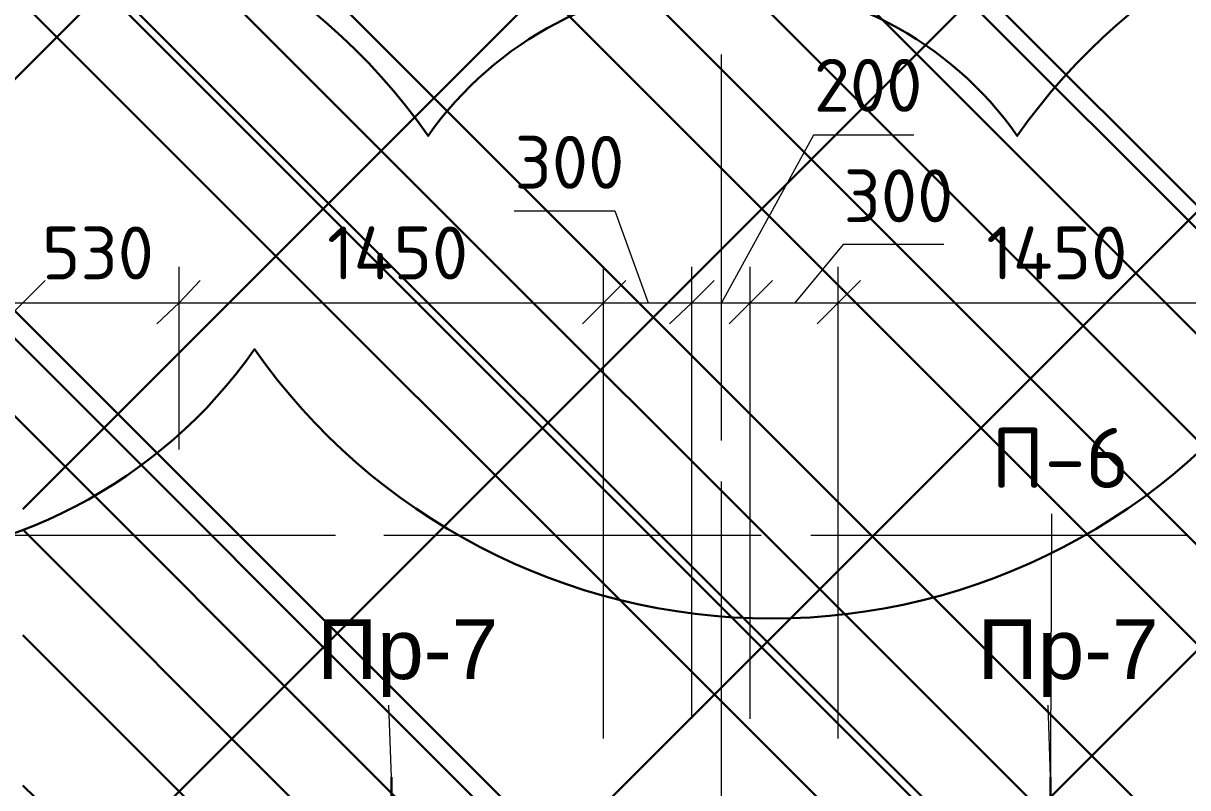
# Model space of a CAD drawing. Header units: millimetres. Extents: x -84737 to 172119, y -43083 to 59399.
# Drawn here: x 109623 to 113594, y 42883 to 45489 of the extents above; entities that cross this region are included whole.
import ezdxf

# ---------------------------------------------------------------- set-up
doc = ezdxf.new("R2010")
doc.units = ezdxf.units.MM
for name, color, linetype, lineweight in [('19) Краска ПТ-5 потолок', 161, 'Continuous', 30), ('22) Шпакл. баз. фин. Потолок', 102, 'Continuous', 30), ('5) Затарка материала', 160, 'Continuous', 30), ('6) Уборка мусора', 20, 'Continuous', 30)]:
    doc.layers.add(name, color=color, linetype=linetype, lineweight=lineweight)
doc.layers.add('PDF _Геометрия', color=7, linetype='Continuous')
doc.layers.add('PDF _Текст', color=7, linetype='Continuous')
doc.styles.add('PDF GOSTCommon', font='arial.ttf')
doc.styles.add('PDF ISOCPEUR', font='isocpeur.ttf')

msp = doc.modelspace()

# ---------------------------------------------------------------- hatches: boundary and pattern name
at = {"layer": '19) Краска ПТ-5 потолок'}
h = msp.add_hatch(dxfattribs=at)
h.set_pattern_fill('ANSI34', color=256, scale=80, angle=90)
h.paths.add_polyline_path([(109621.7, 46343.9), (98001.6, 46343.9), (98001.6, 44426.3), (100380.7, 44426.3), (100380.7, 43846.3), (109621.7, 43846.3)])
h.paths.add_polyline_path([(114379.8, 46343.9), (112098.1, 46343.9), (109621.7, 46343.9), (109621.7, 42847.3), (114379.8, 42847.3)])
h.paths.add_polyline_path([(122308.6, 46343.9), (114379.8, 46343.9), (114379.8, 43846.3), (122308.6, 43846.3)])
h.paths.add_polyline_path([(114802.6, 49046.7), (112098.1, 49044.7), (112098.1, 46343.9), (114802.6, 46345.9)])
h.paths.add_polyline_path([(133652.4, 46343.9), (127578.9, 46343.9), (122499.1, 46343.9), (122499.1, 43846.3), (133652.4, 43846.3)])
h.paths.add_polyline_path([(129055.3, 48363.1), (129052, 48363.1), (129052, 49044.7), (127578.9, 49044.7), (127578.9, 46343.9), (129055.3, 46343.9)])
at = {"layer": '22) Шпакл. баз. фин. Потолок'}
h = msp.add_hatch(dxfattribs=at)
h.set_pattern_fill('ANSI37', color=256, scale=333)
h.paths.add_polyline_path([(109621.7, 46343.9), (98001.6, 46343.9), (98001.6, 44426.3), (100380.7, 44426.3), (100380.7, 43846.3), (109621.7, 43846.3)])
h.paths.add_polyline_path([(114379.8, 46343.9), (112098.1, 46343.9), (109621.7, 46343.9), (109621.7, 42847.3), (114379.8, 42847.3)])
h.paths.add_polyline_path([(122308.6, 46343.9), (114379.8, 46343.9), (114379.8, 43846.3), (122308.6, 43846.3)])
h.paths.add_polyline_path([(114802.6, 49046.7), (112098.1, 49044.7), (112098.1, 46343.9), (114802.6, 46345.9)])
h.paths.add_polyline_path([(133652.4, 46343.9), (127578.9, 46343.9), (122499.1, 46343.9), (122499.1, 43846.3), (133652.4, 43846.3)])
h.paths.add_polyline_path([(129055.3, 48363.1), (129052, 48363.1), (129052, 49044.7), (127578.9, 49044.7), (127578.9, 46343.9), (129055.3, 46343.9)])

# ---------------------------------------------------------------- linework, layer by layer
at = {"layer": '5) Затарка материала'}
msp.add_lwpolyline([(99314.4, 44378, -0.520567), (101734.5, 45105.5, -0.520567), (105003.6, 45105.5, -0.520567), (107528.6, 45105.5, -0.520567), (111004.1, 45105.5, -0.520567), (113012.9, 45105.5, -0.520567), (116458.1, 45105.5, -0.520567), (118261.5, 45105.5, -0.520567), (120629.8, 45105.5, -0.520567), (122573.5, 45105.5, -0.520567), (124704.9, 45105.5, -0.520567), (127548, 45105.5, -0.520567), (129496.9, 45105.5, -0.520567), (131290, 44387.5, -0.520567), (128035.9, 44378, -0.520567), (125237.2, 44378, -0.520567), (122806.5, 44378, -0.520567), (120407, 44378, -0.520567), (117337.7, 44378, -0.520567), (113939.2, 44378, -0.520567), (110412, 44378, -0.520567), (107609.1, 44378, -0.520567), (104462.1, 44378, -0.520567), (101592.8, 44378, -0.520567)], format="xyb", close=True, dxfattribs=at)
at = {"layer": '6) Уборка мусора'}
msp.add_lwpolyline([(99314.4, 44378, -0.520567), (101734.5, 45105.5, -0.520567), (105003.6, 45105.5, -0.520567), (107528.6, 45105.5, -0.520567), (111004.1, 45105.5, -0.520567), (113012.9, 45105.5, -0.520567), (116458.1, 45105.5, -0.520567), (118261.5, 45105.5, -0.520567), (120629.8, 45105.5, -0.520567), (122573.5, 45105.5, -0.520567), (124704.9, 45105.5, -0.520567), (127548, 45105.5, -0.520567), (129496.9, 45105.5, -0.520567), (131290, 44387.5, -0.520567), (128035.9, 44378, -0.520567), (125237.2, 44378, -0.520567), (122806.5, 44378, -0.520567), (120407, 44378, -0.520567), (117337.7, 44378, -0.520567), (113939.2, 44378, -0.520567), (110412, 44378, -0.520567), (107609.1, 44378, -0.520567), (104462.1, 44378, -0.520567), (101592.8, 44378, -0.520567)], format="xyb", close=True, dxfattribs=at)
at = {"layer": 'PDF _Геометрия', "lineweight": 9}
for points in [[(112004.6, 44379.7), (112004.6, 45382.9)], [(112004.6, 45264.4), (112004.6, 45319.4)], [(112660.7, 45107.8), (112317.8, 45107.8), (112004.6, 44536.3)], [(112004.6, 44066.4), (112004.6, 45065.4)], [(111297.6, 44849.5), (111640.5, 44849.5), (111754.8, 44536.3)], [(112762.3, 44735.3), (112419.4, 44735.3), (112254.3, 44536.3)], [(110154.7, 44036.8), (110154.7, 44536.3), (110154.7, 44659.1)], [(111602.4, 43050.5), (111602.4, 44536.3), (111602.4, 44659.1)], [(111903, 43118.2), (111903, 44536.3), (111903, 44659.1)], [(112101.9, 43118.2), (112101.9, 44536.3), (112101.9, 44659.1)], [(112402.5, 43050.5), (112402.5, 44536.3), (112402.5, 44659.1)], [(97883.1, 44536.3), (99322.3, 44536.3), (99402.8, 44536.3), (99724.5, 44536.3), (99804.9, 44536.3), (100304.4, 44536.3), (100384.8, 44536.3), (107301.6, 44536.3), (107991.6, 44536.3), (108118.6, 44536.3), (109066.8, 44536.3), (109621.4, 44536.3), (110154.7, 44536.3), (111602.4, 44536.3), (111903, 44536.3), (112101.9, 44536.3), (112402.5, 44536.3), (113854.4, 44536.3), (114502.1, 44536.3)], [(112004.6, 44129.9), (112004.6, 44180.7)], [(112004.6, 42927.7), (112004.6, 43926.7)], [(112004.6, 43812.4), (112004.6, 43863.2)], [(113126.3, 42745.7), (113130.6, 43816.7)], [(109401.2, 43744.7), (110400.2, 43744.7)], [(109689.1, 43744.7), (110688.1, 43744.7)], [(110603.4, 43744.7), (110654.2, 43744.7)], [(110853.2, 43744.7), (111856.4, 43744.7)], [(110887, 43744.7), (110942.1, 43744.7)], [(111141, 43744.7), (112140, 43744.7)], [(112055.4, 43744.7), (112106.2, 43744.7)], [(112309.3, 43744.7), (113308.3, 43744.7)], [(112339, 43744.7), (112394, 43744.7)], [(112593, 43744.7), (113592, 43744.7)], [(113507.3, 43744.7), (113562.3, 43744.7)], [(112004.6, 42610.3), (112004.6, 43613.5)], [(110878.6, 42919.3), (110870.1, 43164.8)], [(113126.3, 42919.3), (113117.9, 43164.8)]]:
    msp.add_lwpolyline(points, dxfattribs=at)
at = {"layer": 'PDF _Геометрия', "lineweight": 20}
for points in [[(109697.6, 44612.5), (109621.4, 44536.3), (109549.4, 44464.3)], [(110226.7, 44612.5), (110154.7, 44536.3), (110078.5, 44464.3)], [(111678.6, 44612.5), (111602.4, 44536.3), (111530.5, 44464.3)], [(111979.2, 44612.5), (111903, 44536.3), (111826.8, 44464.3)], [(112178.1, 44612.5), (112101.9, 44536.3), (112030, 44464.3)], [(112478.7, 44612.5), (112402.5, 44536.3), (112330.5, 44464.3)]]:
    msp.add_lwpolyline(points, dxfattribs=at)
at = {"layer": 'PDF _Геометрия', "lineweight": 30}
for points in [[(110878.6, 42847.3), (110878.6, 42919.3)], [(113126.3, 42847.3), (113126.3, 42919.3)]]:
    msp.add_lwpolyline(points, dxfattribs=at)

# ---------------------------------------------------------------- texts
at = {"layer": 'PDF _Текст', "attachment_point": 4}
for s, insert, char_height, style in [('200', (112318.9, 45277.8), 180.46, 'PDF ISOCPEUR'), ('300', (111298.7, 45015.3), 180.46, 'PDF ISOCPEUR'), ('300', (112420.5, 44901), 180.46, 'PDF ISOCPEUR'), ('555 530', (109177.9, 44706.3), 180.46, 'PDF ISOCPEUR'), ('1450', (110659.5, 44706.3), 180.46, 'PDF ISOCPEUR'), ('1450', (112907.3, 44706.3), 180.46, 'PDF ISOCPEUR'), ('П-6', (112924.3, 44007.4), 205.12, 'PDF ISOCPEUR'), ('Пр-7', (110625.6, 43324.9), 204.12, 'PDF GOSTCommon'), ('Пр-7', (112877.7, 43324.9), 204.12, 'PDF GOSTCommon')]:
    msp.add_mtext(s, dxfattribs=dict(at, insert=insert, char_height=char_height, style=style))

doc.saveas('drawing.dxf')
